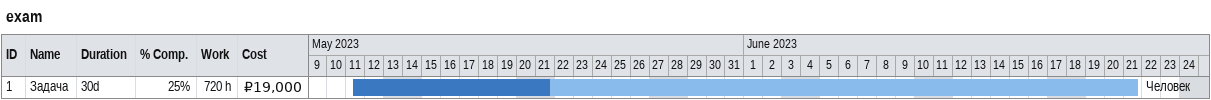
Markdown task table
exam

| ID | Task | Duration | Start | Finish | Resources | % complete | Work (h) | Cost (₽) |
|---|---|---|---|---|---|---|---|---|
| 1 | Задача | 30d | 2023-05-11 | 2023-06-21 | Человек | 25 | 720 | 19000 |
